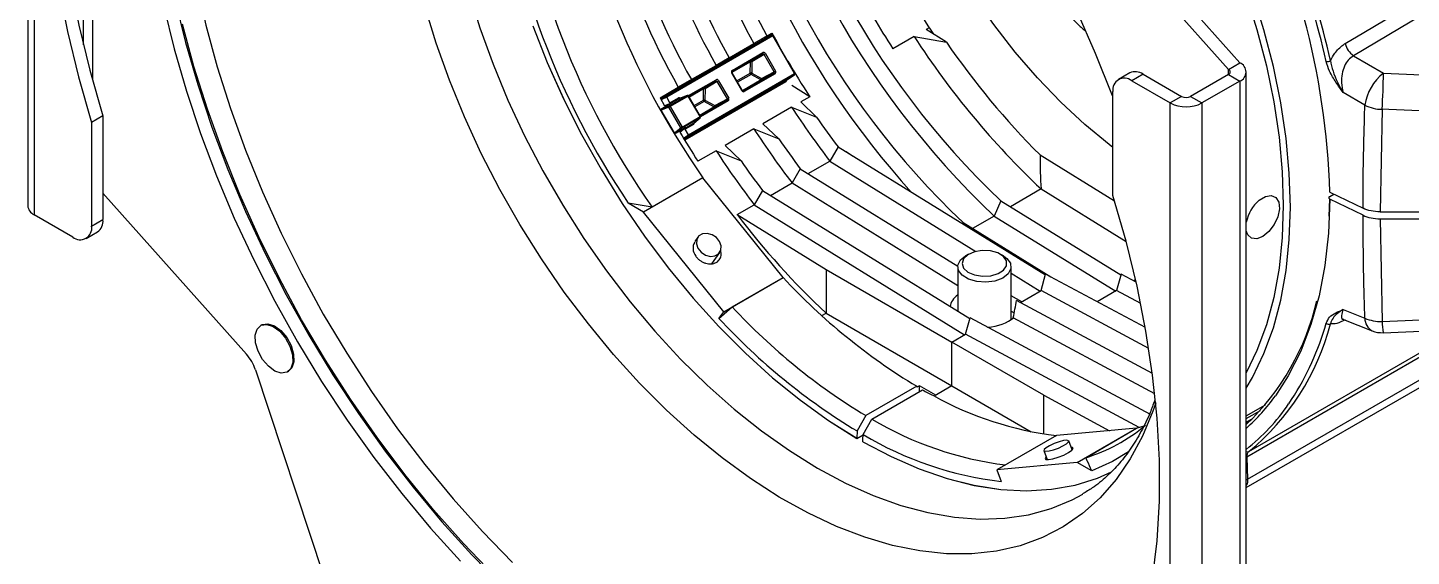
# Model space of a CAD drawing. Extents: x 17.3 to 113.1, y 4.8 to 84.5.
# Drawn here: x 72.25 to 78.73, y 60.91 to 63.38 of the extents above; entities that cross this region are included whole.
import ezdxf

# ---------------------------------------------------------------- set-up
doc = ezdxf.new("R2010")
doc.units = 0
doc.header["$MEASUREMENT"] = 0
doc.layers.add('OBJECT', color=7, linetype='CONTINUOUS')

msp = doc.modelspace()

# ---------------------------------------------------------------- linework, layer by layer
at = {"layer": 'OBJECT'}
for p, q in [((72.2542, 66.1412), (72.2542, 62.5485)), ((72.2849, 66.0984), (72.2849, 62.5056)), ((72.5571, 65.2751), (72.5571, 63.1369)), ((72.5147, 65.1603), (72.5147, 63.3007)), ((77.8746, 63.1859), (77.1537, 63.9946)), ((77.9275, 63.2164), (77.2067, 64.0252)), ((75.2439, 63.061), (75.7365, 63.3454)), ((75.7415, 63.3424), (75.2454, 63.056)), ((75.7143, 63.342), (75.653, 63.3067)), ((75.7365, 63.3454), (75.6922, 63.3233)), ((75.6955, 63.3312), (75.7379, 63.3557)), ((75.6955, 63.3312), (75.7143, 63.342)), ((75.7006, 63.3341), (75.7379, 63.3557)), ((75.7367, 63.3455), (75.7365, 63.3454)), ((75.8432, 63.1662), (75.7415, 63.3424)), ((75.845, 63.1672), (75.7433, 63.3435)), ((76.474, 63.3809), (76.4599, 63.3728)), ((76.5544, 63.3132), (76.4599, 63.3728)), ((75.6922, 63.3233), (75.2171, 63.049)), ((75.5187, 63.2291), (75.653, 63.3067)), ((76.4033, 63.3401), (76.304, 63.2827)), ((76.4033, 63.3401), (76.5544, 63.3132)), ((75.5375, 63.24), (75.4763, 63.2046)), ((75.5187, 63.2291), (75.5375, 63.24)), ((75.5506, 63.1725), (75.6381, 63.223)), ((75.6371, 63.2207), (75.5508, 63.171)), ((75.5517, 63.1812), (75.6955, 63.2642)), ((75.6955, 63.2585), (75.5517, 63.1755)), ((75.6365, 63.1684), (75.6371, 63.2207)), ((75.6381, 63.223), (75.6955, 63.2585)), ((75.6441, 63.2207), (75.6435, 63.1684)), ((75.7015, 63.2562), (75.6441, 63.2207)), ((75.7015, 63.2562), (75.6955, 63.2585)), ((75.7486, 63.1747), (75.7015, 63.2562)), ((75.7075, 63.2596), (75.7546, 63.1782)), ((77.8746, 63.1859), (77.9275, 63.2164)), ((78.4601, 63.2495), (78.6006, 63.168)), ((75.3419, 63.1271), (75.4763, 63.2046)), ((75.3471, 62.8798), (75.8432, 63.1662)), ((75.8433, 63.1605), (75.3507, 62.8761)), ((75.5966, 63.087), (75.5496, 63.1685)), ((75.5985, 63.0881), (75.5514, 63.1695)), ((75.5732, 63.1319), (75.6365, 63.1684)), ((75.64, 63.1623), (75.5767, 63.1257)), ((75.6038, 63.0854), (75.7475, 63.1684)), ((75.7525, 63.1655), (75.6087, 63.0825)), ((75.6856, 63.1366), (75.64, 63.1623)), ((75.6435, 63.1684), (75.6891, 63.1427)), ((75.7475, 63.1684), (75.6881, 63.1363)), ((75.6891, 63.1427), (75.7486, 63.1747)), ((75.7475, 63.1684), (75.7486, 63.1747)), ((75.802, 63.1331), (75.8433, 63.1605)), ((75.8022, 63.1332), (75.8435, 63.1606)), ((75.8435, 63.1606), (75.8433, 63.1605)), ((77.4125, 63.1696), (77.3595, 63.139)), ((77.475, 63.1634), (77.422, 63.1328)), ((77.475, 63.1634), (77.6553, 63.0593)), ((77.8746, 63.1614), (77.6977, 63.0593)), ((77.8746, 63.1614), (77.8746, 63.1859)), ((77.8746, 63.1614), (77.9275, 63.1308)), ((77.9583, 59.5808), (77.9583, 63.1736)), ((75.2146, 63.0536), (75.2995, 63.1026)), ((75.3607, 63.1379), (75.2995, 63.1026)), ((75.3269, 62.8588), (75.802, 63.1331)), ((75.8022, 63.1272), (75.3297, 62.8544)), ((75.3419, 63.1271), (75.3607, 63.1379)), ((75.3471, 63.0631), (75.4763, 63.1377)), ((75.4763, 63.1319), (75.3498, 63.0589)), ((75.3508, 63.0572), (75.4188, 63.0965)), ((75.4179, 63.0942), (75.3516, 63.0559)), ((75.4173, 63.0419), (75.4179, 63.0942)), ((75.4188, 63.0965), (75.4763, 63.1319)), ((75.4249, 63.0942), (75.4243, 63.0418)), ((75.4823, 63.1296), (75.4249, 63.0942)), ((75.4763, 63.1319), (75.4823, 63.1296)), ((75.5294, 63.0482), (75.4823, 63.1296)), ((75.4883, 63.1331), (75.5354, 63.0516)), ((75.5994, 63.0868), (75.6856, 63.1366)), ((75.6881, 63.1363), (75.6006, 63.0858)), ((75.9151, 63.0582), (75.8308, 63.1103)), ((77.422, 63.1328), (77.6023, 63.0287)), ((77.9275, 63.1308), (77.7507, 63.0287)), ((77.9275, 63.1308), (77.9275, 59.538)), ((75.2177, 63.0479), (75.2439, 63.061)), ((75.2454, 63.0559), (75.2202, 63.0433)), ((75.2676, 63.0278), (75.221, 63.0008)), ((75.2585, 63.0243), (75.2357, 63.0152)), ((75.2439, 63.061), (75.2454, 63.056)), ((75.2454, 63.056), (75.2454, 63.0559)), ((75.2604, 63.0299), (75.2454, 63.0559)), ((75.2574, 63.0152), (75.3415, 63.0638)), ((75.2676, 63.0278), (75.2585, 63.0243)), ((75.2653, 63.0269), (75.2585, 63.0243)), ((75.2604, 63.0299), (75.3, 63.0527)), ((75.2653, 63.0269), (75.2604, 63.0299)), ((75.3463, 63.0608), (75.2621, 63.0122)), ((75.3047, 63.0497), (75.2653, 63.0269)), ((75.3415, 63.0638), (75.3047, 63.0497)), ((75.342, 63.064), (75.3052, 63.0499)), ((75.3415, 63.0638), (75.342, 63.064)), ((75.4017, 62.9648), (75.3463, 63.0608)), ((75.4035, 62.9659), (75.3481, 63.0619)), ((75.3741, 63.0169), (75.4173, 63.0419)), ((75.4208, 63.0357), (75.3776, 63.0108)), ((75.4019, 62.9688), (75.5283, 63.0418)), ((75.5333, 63.0389), (75.4041, 62.9643)), ((75.4664, 63.0101), (75.4208, 63.0357)), ((75.4243, 63.0418), (75.4699, 63.0162)), ((75.5283, 63.0418), (75.4689, 63.0098)), ((75.4699, 63.0162), (75.5294, 63.0482)), ((75.5294, 63.0482), (75.5283, 63.0418)), ((75.9151, 63.0582), (75.8727, 63.0337)), ((75.9469, 62.9625), (75.8727, 63.0337)), ((77.3336, 62.5963), (77.3336, 63.0818)), ((77.6553, 63.0593), (77.6023, 63.0287)), ((77.6023, 59.4359), (77.6023, 63.0287)), ((77.6977, 63.0593), (77.7507, 63.0287)), ((77.7507, 63.0287), (77.7507, 59.4359)), ((78.5134, 63.018), (78.4116, 63.0772)), ((72.6066, 62.9686), (72.5536, 62.9381)), ((72.6066, 62.9686), (72.6066, 62.4832)), ((75.2561, 63.0088), (75.2199, 62.9944)), ((75.2199, 62.9944), (75.221, 63.0008)), ((75.2811, 62.8886), (75.2199, 62.9944)), ((75.221, 63.0008), (75.2574, 63.0152)), ((75.3116, 62.9128), (75.2561, 63.0088)), ((75.2621, 63.0122), (75.3175, 62.9162)), ((75.3175, 62.9162), (75.4017, 62.9648)), ((75.4019, 62.9592), (75.3178, 62.9106)), ((75.3713, 62.9344), (75.4019, 62.9592)), ((75.3718, 62.9347), (75.4024, 62.9595)), ((75.4001, 62.9718), (75.4664, 63.0101)), ((75.4689, 63.0098), (75.4009, 62.9705)), ((75.4024, 62.9595), (75.4019, 62.9592)), ((75.8302, 63.0093), (75.6959, 62.9317)), ((75.8302, 63.0093), (75.9469, 62.9625)), ((80.7305, 62.9717), (77.9605, 61.3726)), ((77.9698, 61.3979), (80.741, 62.9976)), ((78.5939, 62.9992), (78.5851, 62.5195)), ((72.5536, 62.9381), (72.5536, 62.4526)), ((75.2811, 62.8886), (75.3116, 62.9128)), ((75.2871, 62.8863), (75.2811, 62.8886)), ((75.3338, 62.9132), (75.2871, 62.8863)), ((75.3178, 62.9106), (75.2871, 62.8863)), ((75.3069, 62.8918), (75.3262, 62.9071)), ((75.3338, 62.9132), (75.3262, 62.9071)), ((75.3262, 62.9071), (75.3319, 62.9116)), ((75.3319, 62.9116), (75.3713, 62.9344)), ((75.332, 62.9059), (75.3319, 62.9116)), ((75.3715, 62.9287), (75.332, 62.9059)), ((75.347, 62.8799), (75.332, 62.9059)), ((75.6535, 62.9072), (75.5191, 62.8296)), ((75.6535, 62.9072), (75.7702, 62.8605)), ((75.7702, 62.8605), (75.6959, 62.9317)), ((77.9583, 61.2298), (80.8669, 62.9089)), ((77.9643, 61.2686), (80.8342, 62.9254)), ((75.3235, 62.8644), (75.347, 62.8799)), ((75.3507, 62.8761), (75.3262, 62.86)), ((75.347, 62.8799), (75.3471, 62.8798)), ((75.3507, 62.8761), (75.3471, 62.8798)), ((75.5934, 62.7584), (75.5191, 62.8296)), ((76.0474, 62.8235), (76.0088, 62.7568)), ((76.0474, 62.8235), (77.0178, 62.2242)), ((75.4767, 62.8051), (75.3918, 62.7562)), ((75.4767, 62.8051), (75.5934, 62.7584)), ((76.0846, 62.8006), (76.0857, 62.8012)), ((76.0857, 62.8012), (76.1157, 62.7814)), ((76.9929, 62.7859), (77.3416, 62.5705)), ((75.8707, 62.7215), (75.832, 62.6547)), ((75.8707, 62.7215), (76.6078, 62.2662)), ((75.9079, 62.6985), (76.0088, 62.7568)), ((76.0088, 62.7568), (76.6923, 62.3346)), ((75.4149, 62.679), (75.1368, 62.5184)), ((75.4149, 62.679), (75.1767, 62.5415)), ((75.7903, 62.212), (75.4149, 62.679)), ((75.7311, 62.5965), (75.832, 62.6547)), ((75.832, 62.6547), (76.6077, 62.1756)), ((72.6066, 62.6073), (73.278, 61.854)), ((75.6939, 62.6194), (75.6552, 62.5527)), ((75.6939, 62.6194), (76.6643, 62.0201)), ((76.8092, 62.5714), (76.7784, 62.4998)), ((76.8092, 62.5714), (77.3714, 62.2242)), ((76.9979, 62.6265), (76.8542, 62.5436)), ((76.9979, 62.6265), (77.3959, 62.3807)), ((78.3465, 62.4986), (78.3488, 62.5794)), ((78.3489, 62.5915), (78.3681, 62.6025)), ((78.3499, 62.6114), (78.5048, 62.5363)), ((78.5048, 62.5037), (78.3499, 62.5787)), ((72.4652, 62.4015), (72.2849, 62.5056)), ((75.1368, 62.5184), (75.0656, 62.5606)), ((75.1767, 62.5415), (75.0656, 62.5606)), ((75.5121, 62.0514), (75.1368, 62.5184)), ((75.5751, 62.5064), (75.6552, 62.5527)), ((75.5751, 62.5064), (75.9911, 62.2495)), ((75.6552, 62.5527), (76.64, 61.9445)), ((76.7784, 62.4998), (76.6775, 62.4415)), ((76.7784, 62.4998), (77.3471, 62.1485)), ((78.5851, 62.5195), (78.9573, 62.5195)), ((72.5536, 62.4526), (72.6066, 62.4832)), ((76.6324, 62.4693), (76.63, 62.4637)), ((76.6324, 62.4693), (77.0434, 62.2155)), ((78.5851, 62.4868), (78.9573, 62.4868)), ((78.5851, 62.4868), (78.5939, 62.0071)), ((72.5277, 62.3954), (72.5807, 62.4259)), ((75.3912, 62.4009), (75.3769, 62.3806)), ((75.4567, 62.2767), (75.4934, 62.3291)), ((76.6584, 62.3215), (76.6443, 62.3133)), ((76.8211, 62.3133), (76.8069, 62.3215)), ((75.9911, 62.2495), (76.5797, 61.9097)), ((75.9911, 62.2495), (75.9911, 62.0453)), ((76.6077, 62.2623), (76.6077, 62.0551)), ((76.8577, 62.0157), (76.8577, 62.2623)), ((75.5121, 62.0514), (75.7903, 62.212)), ((75.5521, 62.0745), (75.7903, 62.212)), ((75.7903, 62.212), (75.7903, 62.212)), ((76.8577, 62.2325), (76.9935, 62.1486)), ((76.9978, 62.151), (77.019, 62.2286)), ((77.4859, 61.9779), (77.019, 62.2286)), ((77.3726, 62.2286), (77.3514, 62.151)), ((77.4426, 62.191), (77.3726, 62.2286)), ((77.4401, 62.2022), (77.4312, 62.1971)), ((76.9073, 62.0988), (76.8577, 62.1274)), ((76.9009, 62.0951), (76.9978, 62.151)), ((77.5023, 61.8801), (76.9978, 62.151)), ((77.3514, 62.151), (77.2609, 62.0988)), ((77.4643, 62.0904), (77.3514, 62.151)), ((75.4898, 62.0209), (75.5521, 62.0745)), ((75.4898, 62.0209), (75.5121, 62.0514)), ((76.8577, 62.055), (76.8725, 62.0479)), ((77.5191, 61.7631), (76.882, 62.1052)), ((78.4116, 62.0624), (78.5134, 62.0222)), ((73.3501, 61.9904), (73.3448, 61.9873)), ((75.9717, 62.0341), (75.9911, 62.0453)), ((75.9911, 62.0453), (76.5797, 61.7055)), ((76.6443, 61.9469), (76.6655, 62.0245)), ((77.5098, 61.5711), (76.6655, 62.0245)), ((77.5304, 61.6681), (76.8678, 62.0239)), ((78.3254, 61.9758), (78.3322, 61.9983)), ((78.4136, 62.0162), (78.5479, 61.963)), ((76.5797, 61.9097), (76.6443, 61.9469)), ((77.4566, 61.5107), (76.6443, 61.9469)), ((77.0099, 61.6613), (76.5797, 61.9097)), ((76.5797, 61.7055), (76.5797, 61.9097)), ((73.3202, 61.7809), (73.6369, 60.8228)), ((73.4698, 61.7708), (73.4751, 61.7739)), ((76.4158, 61.7038), (76.1776, 61.5663)), ((76.2059, 61.55), (76.4423, 61.6865)), ((76.4159, 61.6988), (76.4158, 61.7038)), ((76.4284, 61.706), (76.4159, 61.6988)), ((76.4284, 61.6784), (76.4284, 61.706)), ((76.5045, 61.6621), (76.4284, 61.706)), ((76.5797, 61.7055), (76.4976, 61.6581)), ((76.5797, 61.7055), (76.9513, 61.4911)), ((77.0099, 61.6613), (77.3183, 61.4957)), ((77.0099, 61.4809), (77.0099, 61.6613)), ((77.9583, 61.5654), (78.0475, 61.6169)), ((76.1776, 61.5663), (76.1362, 61.4946)), ((76.1645, 61.4782), (76.2059, 61.55)), ((77.9583, 61.5526), (78.0247, 61.591)), ((77.9873, 61.5521), (77.9583, 61.5353)), ((77.9583, 61.5337), (77.9832, 61.5481)), ((77.9788, 61.5439), (77.9583, 61.532)), ((76.1362, 61.4946), (76.1352, 61.4602)), ((76.1352, 61.4601), (76.1644, 61.477)), ((77.0695, 61.4735), (76.7914, 61.3129)), ((77.4449, 61.5071), (77.0695, 61.4735)), ((77.1668, 61.3465), (77.4449, 61.5071)), ((77.2067, 61.3695), (77.4449, 61.5071)), ((77.4449, 61.5071), (77.4847, 61.5204)), ((76.1352, 61.4602), (76.1352, 61.4601)), ((76.1634, 61.4438), (76.1634, 61.4439)), ((77.0105, 61.4027), (77.0269, 61.3605)), ((77.1434, 61.4057), (77.1271, 61.4479)), ((77.1668, 61.3465), (76.7914, 61.3129)), ((77.235, 61.3082), (77.1668, 61.3465)), ((77.9605, 61.3726), (77.9643, 61.2686)), ((76.7914, 61.3129), (76.8108, 61.2583))]:
    msp.add_line(p, q, dxfattribs=at)
at = {"layer": 'OBJECT', "flags": 128}
for points in [[(77.3336, 63.0584), (77.3322, 63.0623), (77.2532, 63.2602), (77.1661, 63.4566), (77.0711, 63.651), (76.9686, 63.8424), (76.8591, 64.0301), (76.743, 64.2134), (76.6207, 64.3914), (76.4927, 64.5636), (76.3596, 64.7292), (76.2219, 64.8875), (76.0802, 65.0379), (75.935, 65.1797), (75.7868, 65.3125), (75.6364, 65.4357), (75.4843, 65.5488), (75.3616, 65.6318)], [(72.5536, 65.3557), (72.492, 65.2137), (72.4402, 65.0618), (72.3986, 64.9007), (72.3672, 64.7309), (72.3462, 64.5532), (72.3357, 64.3684), (72.3357, 64.177), (72.3462, 63.98), (72.3672, 63.7781), (72.3986, 63.5721), (72.4402, 63.3629), (72.492, 63.1512), (72.5536, 62.9381)], [(72.6066, 65.3863), (72.5449, 65.2443), (72.4932, 65.0924), (72.4516, 64.9312), (72.4202, 64.7615), (72.3992, 64.5838), (72.3887, 64.3989), (72.3887, 64.2076), (72.3992, 64.0106), (72.4202, 63.8087), (72.4516, 63.6027), (72.4932, 63.3935), (72.5449, 63.1818), (72.6066, 62.9686)], [(78.4215, 63.3069), (78.5088, 63.3588), (78.8583, 63.5666), (80.256, 64.398), (81.3168, 65.0291)], [(81.3552, 64.9728), (80.5037, 64.4659), (79.5943, 63.9245), (78.4601, 63.2495)], [(77.3336, 62.8206), (77.3163, 62.834), (77.2019, 62.9285), (77.09, 63.0327), (76.9813, 63.1458), (76.8768, 63.267), (76.7772, 63.3953), (76.6831, 63.53), (76.5952, 63.6701), (76.5142, 63.8144), (76.4407, 63.962), (76.3752, 64.1118), (76.3181, 64.2627), (76.2699, 64.4137), (76.2309, 64.5637), (76.2014, 64.7115), (76.1816, 64.8561), (76.1746, 64.9391)], [(72.9673, 64.3204), (72.9722, 64.143), (72.9869, 63.9607), (73.0113, 63.7742), (73.0453, 63.5844), (73.0887, 63.392), (73.1415, 63.1978), (73.2033, 63.0027), (73.274, 62.8074), (73.3531, 62.6129), (73.4404, 62.4198), (73.5356, 62.2291), (73.6381, 62.0415), (73.7476, 61.8578), (73.8637, 61.6787), (73.9858, 61.5051), (74.1134, 61.3377), (74.246, 61.1771), (74.383, 61.024), (74.5239, 60.8791)], [(74.3187, 63.5487), (74.3712, 63.3797), (74.4324, 63.2104), (74.5022, 63.0419), (74.5801, 62.8751), (74.6656, 62.7109), (74.7584, 62.5503), (74.8578, 62.3942), (74.9633, 62.2433), (75.0743, 62.0987), (75.1903, 61.961), (75.3105, 61.831), (75.4342, 61.7095), (75.5609, 61.5972), (75.6898, 61.4947), (75.8201, 61.4025), (75.9511, 61.3212), (76.0822, 61.2512), (76.2125, 61.1929), (76.3414, 61.1467), (76.468, 61.1128), (76.5918, 61.0913), (76.712, 61.0825), (76.8279, 61.0863), (76.939, 61.1028), (77.0445, 61.1318), (77.1439, 61.1732), (77.1929, 61.1995)], [(77.9551, 63.5438), (78.0083, 63.3723), (78.0523, 63.2019), (78.0867, 63.0336), (78.1114, 62.8684), (78.1263, 62.7071), (78.1313, 62.5507), (78.1263, 62.4001), (78.1114, 62.256), (78.0867, 62.1193), (78.0523, 61.9908), (78.0083, 61.8711), (77.9583, 61.7668)], [(77.9583, 61.6942), (77.9877, 61.745), (78.0411, 61.8563), (78.0852, 61.9772), (78.1198, 62.1069), (78.1446, 62.2449), (78.1596, 62.3902), (78.1646, 62.5421), (78.1596, 62.6998), (78.1446, 62.8624), (78.1198, 63.029), (78.0852, 63.1987), (78.0411, 63.3705), (77.9877, 63.5434)], [(72.8921, 63.4779), (72.9401, 63.2816), (72.9972, 63.0839), (73.0632, 62.8855), (73.138, 62.6873), (73.221, 62.49), (73.3122, 62.2945), (73.411, 62.1016), (73.517, 61.9119), (73.6299, 61.7263), (73.7492, 61.5456), (73.8744, 61.3704), (74.0049, 61.2014), (74.1404, 61.0394), (74.2802, 60.885)], [(72.9451, 63.5085), (72.993, 63.3122), (73.0502, 63.1145), (73.1162, 62.9161), (73.1909, 62.7179), (73.274, 62.5206), (73.3651, 62.3251), (73.4639, 62.1321), (73.57, 61.9425), (73.6829, 61.7569), (73.8021, 61.5761), (73.9273, 61.4009), (74.0579, 61.232), (74.1934, 61.07), (74.3332, 60.9156), (74.4767, 60.7693)], [(77.5348, 61.6255), (77.5215, 61.5872), (77.4731, 61.4707), (77.4155, 61.364), (77.3491, 61.2677), (77.2743, 61.1822), (77.1915, 61.1081), (77.1011, 61.0458), (77.0037, 60.9956), (76.8997, 60.9578), (76.7897, 60.9326), (76.6743, 60.92), (76.5543, 60.9203), (76.4301, 60.9334), (76.3025, 60.9592), (76.1722, 60.9975), (76.0399, 61.0483), (75.9063, 61.1111), (75.7721, 61.1857), (75.6382, 61.2716), (75.5051, 61.3684), (75.3737, 61.4755), (75.2447, 61.5924), (75.1187, 61.7184), (74.9965, 61.8528), (74.8787, 61.995), (74.766, 62.144), (74.6589, 62.2992), (74.5581, 62.4596), (74.4641, 62.6244), (74.3775, 62.7927), (74.2986, 62.9636), (74.228, 63.1361), (74.166, 63.3093), (74.1129, 63.4822)], [(74.4371, 60.8181), (74.2936, 60.968), (74.1541, 61.1261), (74.0192, 61.2917), (73.8895, 61.4641), (73.7655, 61.6426), (73.6476, 61.8265), (73.5364, 62.0151), (73.4323, 62.2075), (73.3358, 62.403), (73.2472, 62.6007), (73.167, 62.7999), (73.0954, 62.9997), (73.0327, 63.1993), (72.9793, 63.3979)], [(74.619, 63.389), (74.6864, 63.2183), (74.7624, 63.0489), (74.8463, 62.882), (74.9379, 62.7184), (75.0365, 62.5592), (75.1415, 62.4052), (75.2524, 62.2573), (75.3685, 62.1164), (75.4891, 61.9833), (75.6136, 61.8588), (75.7412, 61.7436), (75.8712, 61.6383), (76.0027, 61.5437), (76.1352, 61.4601)], [(74.6191, 63.389), (74.6865, 63.2183), (74.7624, 63.049), (74.8464, 62.882), (74.9379, 62.7185), (75.0365, 62.5592), (75.1415, 62.4052), (75.2524, 62.2573), (75.3685, 62.1164), (75.4892, 61.9833), (75.6136, 61.8588), (75.7412, 61.7436), (75.8712, 61.6384), (76.0027, 61.5437), (76.1352, 61.4602)], [(75.7365, 63.3454), (75.7371, 63.3455), (75.7377, 63.3455), (75.7383, 63.3454), (75.739, 63.345), (75.7397, 63.3446), (75.7403, 63.3439), (75.7409, 63.3432), (75.7415, 63.3424)], [(75.7379, 63.3557), (75.7587, 63.3177), (75.7766, 63.2858)], [(75.7433, 63.3435), (75.7432, 63.3434), (75.743, 63.3433), (75.7426, 63.3431), (75.7421, 63.3428), (75.7415, 63.3424)], [(75.6872, 63.3264), (75.6877, 63.3256), (75.6883, 63.3248), (75.689, 63.3242), (75.6897, 63.3237), (75.6904, 63.3233), (75.691, 63.3231), (75.6917, 63.3231), (75.6922, 63.3233)], [(75.6955, 63.2585), (75.6959, 63.2588), (75.6962, 63.2594), (75.6964, 63.26), (75.6965, 63.2608), (75.6964, 63.2616), (75.6962, 63.2625), (75.6959, 63.2634), (75.6955, 63.2642)], [(75.7015, 63.2562), (75.7021, 63.2565), (75.7028, 63.2569), (75.7035, 63.2573), (75.7043, 63.2578), (75.7052, 63.2583), (75.706, 63.2588), (75.7068, 63.2592), (75.7075, 63.2596)], [(75.5496, 63.1685), (75.5503, 63.1689), (75.5508, 63.1692), (75.5511, 63.1694), (75.5514, 63.1695), (75.5514, 63.1695)], [(75.5517, 63.1755), (75.5522, 63.1759), (75.5525, 63.1764), (75.5527, 63.177), (75.5527, 63.1778), (75.5527, 63.1786), (75.5524, 63.1795), (75.5521, 63.1804), (75.5517, 63.1812)], [(75.7525, 63.1655), (75.752, 63.1663), (75.7513, 63.167), (75.7507, 63.1676), (75.75, 63.1681), (75.7493, 63.1684), (75.7487, 63.1686), (75.7481, 63.1685), (75.7475, 63.1684)], [(75.7486, 63.1747), (75.7491, 63.1751), (75.7498, 63.1754), (75.7505, 63.1759), (75.7514, 63.1763), (75.7522, 63.1768), (75.753, 63.1773), (75.7538, 63.1778), (75.7546, 63.1782)], [(75.845, 63.1672), (75.845, 63.1672), (75.8447, 63.1671), (75.8444, 63.1668), (75.8438, 63.1665), (75.8432, 63.1662)], [(75.8433, 63.1605), (75.8437, 63.1608), (75.844, 63.1614), (75.8442, 63.162), (75.8442, 63.1628), (75.8442, 63.1636), (75.844, 63.1644), (75.8436, 63.1653), (75.8432, 63.1662)], [(78.6006, 63.168), (78.8502, 63.157), (78.8825, 63.1556)], [(75.4763, 63.1319), (75.4767, 63.1323), (75.477, 63.1328), (75.4772, 63.1335), (75.4773, 63.1342), (75.4772, 63.1351), (75.477, 63.1359), (75.4767, 63.1368), (75.4763, 63.1377)], [(75.4823, 63.1296), (75.4829, 63.13), (75.4836, 63.1304), (75.4843, 63.1308), (75.4851, 63.1313), (75.486, 63.1317), (75.4868, 63.1322), (75.4876, 63.1327), (75.4883, 63.1331)], [(75.5966, 63.087), (75.5973, 63.0874), (75.5978, 63.0877), (75.5982, 63.0879), (75.5984, 63.088), (75.5985, 63.0881)], [(75.6087, 63.0825), (75.6082, 63.0833), (75.6076, 63.084), (75.6069, 63.0846), (75.6062, 63.0851), (75.6056, 63.0854), (75.6049, 63.0856), (75.6043, 63.0855), (75.6038, 63.0854)], [(75.8022, 63.1272), (75.8018, 63.128), (75.8014, 63.1289), (75.8012, 63.1298), (75.8011, 63.1307), (75.8011, 63.1315), (75.8013, 63.1321), (75.8016, 63.1327), (75.802, 63.1331)], [(75.2146, 63.0536), (75.2354, 63.0156), (75.2357, 63.0152)], [(75.3481, 63.0619), (75.3481, 63.0618), (75.3478, 63.0617), (75.3474, 63.0615), (75.3469, 63.0612), (75.3463, 63.0608)], [(75.5283, 63.0418), (75.5289, 63.042), (75.5295, 63.042), (75.5301, 63.0419), (75.5308, 63.0415), (75.5315, 63.0411), (75.5321, 63.0404), (75.5328, 63.0397), (75.5333, 63.0389)], [(75.5294, 63.0482), (75.5299, 63.0485), (75.5306, 63.0489), (75.5313, 63.0493), (75.5322, 63.0498), (75.533, 63.0503), (75.5338, 63.0508), (75.5346, 63.0512), (75.5354, 63.0516)], [(75.2621, 63.0122), (75.2614, 63.0118), (75.2606, 63.0113), (75.2598, 63.0109), (75.2589, 63.0104), (75.2581, 63.0099), (75.2574, 63.0095), (75.2567, 63.0091), (75.2561, 63.0088)], [(78.8758, 62.9868), (78.6261, 62.9978), (78.5939, 62.9992)], [(75.3175, 62.9162), (75.3168, 62.9158), (75.316, 62.9154), (75.3152, 62.9149), (75.3144, 62.9144), (75.3135, 62.9139), (75.3128, 62.9135), (75.3121, 62.9131), (75.3116, 62.9128)], [(77.3336, 60.1786), (77.3953, 60.3206), (77.447, 60.4725), (77.4886, 60.6337), (77.52, 60.8034), (77.541, 60.9811), (77.5515, 61.166), (77.5515, 61.3573), (77.541, 61.5543), (77.52, 61.7563), (77.4886, 61.9622), (77.447, 62.1715), (77.3953, 62.3831), (77.3336, 62.5963)], [(78.0191, 62.5744), (78.0479, 62.5916), (78.075, 62.5957), (78.0966, 62.5861), (78.1099, 62.5642), (78.113, 62.5329), (78.1056, 62.4964), (78.0886, 62.4597), (78.0643, 62.4277), (78.036, 62.4047), (78.0076, 62.3939), (77.9828, 62.3967), (77.9651, 62.4127), (77.9583, 62.4301)], [(78.3499, 62.5787), (78.3435, 62.4204), (78.3264, 62.2693), (78.2989, 62.1262), (78.261, 61.9919), (78.2129, 61.8673), (78.155, 61.753), (78.0945, 61.6593)], [(75.4712, 62.3133), (75.4885, 62.3233), (75.4987, 62.3396), (75.5003, 62.3598), (75.4931, 62.3807), (75.4782, 62.3993), (75.4578, 62.4127), (75.435, 62.4188), (75.4134, 62.4167), (75.3962, 62.4067), (75.3859, 62.3904), (75.3843, 62.3702), (75.3915, 62.3493), (75.4064, 62.3307), (75.4268, 62.3173), (75.4496, 62.3112), (75.4712, 62.3133)], [(76.8211, 62.3133), (76.8372, 62.3018), (76.8543, 62.2788), (76.8568, 62.2538), (76.8443, 62.2298), (76.8183, 62.2097), (76.782, 62.196), (76.7397, 62.1902), (76.6966, 62.1932), (76.6579, 62.2045), (76.6281, 62.2227), (76.611, 62.2457), (76.6085, 62.2708), (76.621, 62.2948), (76.6443, 62.3133)], [(76.7955, 62.3272), (76.7609, 62.337), (76.7224, 62.3389), (76.6854, 62.3327), (76.6547, 62.3192), (76.6345, 62.3002), (76.6277, 62.2783), (76.635, 62.2564), (76.6554, 62.2375), (76.6864, 62.2242), (76.7235, 62.2182), (76.7619, 62.2204), (76.7964, 62.2304), (76.8222, 62.247), (76.836, 62.2678), (76.8358, 62.2901), (76.8216, 62.3108), (76.7955, 62.3272)], [(73.3736, 61.9929), (73.4035, 61.9832), (73.434, 61.961), (73.4612, 61.9289), (73.4819, 61.8907), (73.4936, 61.8512), (73.4949, 61.815), (73.4857, 61.7866), (73.467, 61.7693), (73.4411, 61.7652), (73.4111, 61.7749), (73.3807, 61.7971), (73.3534, 61.8292), (73.3327, 61.8673), (73.321, 61.9069), (73.3197, 61.943), (73.3289, 61.9715), (73.3477, 61.9888), (73.3736, 61.9929)], [(73.3501, 61.9904), (73.353, 61.9919), (73.3789, 61.9959)], [(73.3789, 61.9959), (73.4089, 61.9863), (73.4393, 61.964), (73.4665, 61.9319), (73.4872, 61.8938), (73.499, 61.8543), (73.5003, 61.8181), (73.491, 61.7897), (73.4751, 61.7739)], [(78.5939, 62.0071), (78.8436, 62.018), (78.8758, 62.0194)], [(78.5994, 61.9544), (78.7051, 61.959), (78.8813, 61.9667)], [(76.1634, 61.4439), (76.1637, 61.4543), (76.1645, 61.4782)], [(76.1634, 61.4439), (76.2959, 61.3745), (76.4274, 61.3173), (76.5574, 61.2725), (76.685, 61.2404), (76.8094, 61.2212), (76.9301, 61.215), (77.0462, 61.2218), (77.1571, 61.2417), (77.2621, 61.2744), (77.3278, 61.3029)], [(76.1634, 61.4438), (76.2959, 61.3744), (76.4274, 61.3172), (76.5574, 61.2724), (76.685, 61.2403), (76.8095, 61.2211), (76.9301, 61.2149), (77.0462, 61.2217), (77.1571, 61.2416), (77.2621, 61.2743), (77.3277, 61.3028)], [(77.1164, 61.4346), (77.1258, 61.4431), (77.1265, 61.4488), (77.1184, 61.451), (77.1027, 61.4493), (77.0819, 61.4438), (77.0591, 61.4356), (77.0378, 61.4258), (77.0212, 61.4159), (77.0118, 61.4075), (77.0112, 61.4017), (77.0193, 61.3995), (77.0349, 61.4013), (77.0557, 61.4067), (77.0785, 61.4149), (77.0998, 61.4247), (77.1164, 61.4346)], [(77.0328, 61.3607), (77.0531, 61.3644), (77.078, 61.3719), (77.1035, 61.3821), (77.1258, 61.3934), (77.1416, 61.4041), (77.1485, 61.4126), (77.1453, 61.4176), (77.1385, 61.4185)], [(77.0219, 61.3733), (77.0169, 61.3664), (77.0201, 61.3614), (77.0328, 61.3607)], [(77.4074, 61.3965), (77.3318, 61.3513), (77.235, 61.3082)], [(77.9605, 61.3726), (77.9583, 61.3714), (77.9583, 61.3714)]]:
    msp.add_lwpolyline(points, dxfattribs=at)
at = {"layer": 'OBJECT'}
for centre, radius, start, end in [((79.5031, 65.3901), 3.9721, 188.97757, 226.68924), ((79.4566, 65.3637), 3.8479, 189.22611, 226.52614), ((79.3423, 65.2956), 3.9891, 189.04982, 222.30217), ((79.2799, 65.2617), 3.8479, 189.22611, 226.52614), ((78.4502, 64.8659), 3.6106, 185.08358, 209.23421), ((78.4142, 64.8422), 3.4969, 185.23543, 209.16671), ((78.7617, 65.0214), 3.7543, 188.82556, 208.94155), ((78.7252, 64.9975), 3.6401, 189.09837, 208.86966), ((78.444, 64.8026), 3.6993, 187.37799, 215.0331), ((79.0374, 65.1647), 3.8608, 191.76905, 208.76646), ((79.0001, 65.1406), 3.7458, 192.13793, 208.69435), ((74.19, 62.2864), 4.2468, 12.73962, 27.64637), ((74.1888, 62.2855), 4.2684, 12.73963, 27.64637), ((78.1884, 64.6624), 3.7643, 187.23402, 213.94267), ((78.2058, 64.6651), 3.6993, 187.37799, 215.0331), ((74.6991, 62.4888), 3.6528, 1.92232, 27.96007), ((79.9961, 65.6813), 4.2068, 208.43343, 213.65381), ((79.852, 65.5981), 4.2366, 208.44477, 213.1282), ((75.739, 63.341), 0.005, 30, 116.45708), ((79.653, 65.4432), 3.8708, 212.91079, 226.69242), ((79.6525, 65.4432), 3.7597, 214.50893, 224.97521), ((78.5187, 63.3307), 0.1001, 193.76545, 234.14689), ((75.6396, 63.221), 0.00255, 127.2925, 185.36434), ((75.6405, 63.2138), 0.00778, 62.94754, 116.63543), ((75.6399, 63.2187), 0.00465, 25.28535, 113.16744), ((79.4566, 65.3696), 4.229, 210.47329, 213.13029), ((77.9113, 63.1736), 0.0458, 290.78363, 69.21692), ((78.3362, 63.2557), 0.033, 263.11824, 298.8018), ((75.64, 63.1615), 0.00778, 62.95407, 116.6289), ((75.6442, 63.1688), 0.00768, 182.60445, 237.39555), ((75.6358, 63.1688), 0.00778, 303.36509, 357.05473), ((75.8407, 63.1647), 0.005, 303.55404, 30), ((77.4384, 63.1123), 0.0629, 54.38217, 114.30718), ((77.8699, 63.1736), 0.0131, 290.78519, 69.21675), ((78.741, 62.986), 0.2298, 127.6432, 171.9864), ((75.3035, 63.2142), 3.2974, 356.26068, 359.19646), ((75.4204, 63.0944), 0.00255, 127.2925, 185.36434), ((75.4213, 63.0872), 0.00778, 62.9501, 116.63287), ((75.4207, 63.0922), 0.00465, 25.28896, 113.16383), ((75.6814, 63.1431), 0.00778, 303.36184, 357.05603), ((75.6871, 63.1387), 0.00254, 234.61075, 292.75083), ((75.6853, 63.1401), 0.00465, 306.82161, 34.71767), ((77.3875, 63.0905), 0.0546, 50.7965, 189.21402), ((75.3043, 63.0544), 0.00469, 200.96078, 274.80831), ((75.3419, 63.0591), 0.00469, 20.96753, 94.80156), ((75.3438, 63.0594), 0.005, 30, 110.94901), ((75.4208, 63.0349), 0.00778, 62.95663, 116.62634), ((75.425, 63.0422), 0.00768, 182.60445, 237.39555), ((75.4166, 63.0422), 0.00778, 303.36765, 357.05217), ((77.6765, 63.1719), 0.1612, 242.60993, 297.39026), ((77.6765, 63.1002), 0.0461, 242.61112, 297.38952), ((78.5959, 63.189), 0.1898, 244.23472, 269.39999), ((75.2603, 63.0113), 0.00487, 126.91657, 211.69472), ((75.2577, 63.0105), 0.00469, 20.96753, 94.80156), ((75.9406, 62.0332), 1.0762, 119.93359, 120.0461), ((75.3981, 62.9619), 0.00469, 325.21129, 39.02836), ((75.3992, 62.9634), 0.005, 309.06229, 30), ((75.4621, 63.0166), 0.00778, 303.3644, 357.05347), ((75.4679, 63.0121), 0.00254, 234.61075, 292.75083), ((75.4661, 63.0135), 0.00465, 306.82522, 34.71406), ((79.2936, 65.2687), 4.1352, 213.11927, 217.40478), ((79.2202, 65.2236), 3.9783, 214.63651, 217.1068), ((78.9311, 65.0661), 4.2264, 210.96124, 213.13071), ((75.3158, 62.9151), 0.00487, 208.31096, 293.06872), ((75.3139, 62.9133), 0.00469, 325.21129, 39.02836), ((75.3752, 62.9317), 0.00469, 145.20808, 219.02951), ((79.1169, 65.1666), 4.1352, 213.11927, 217.40478), ((79.0434, 65.1216), 3.9783, 214.63651, 217.1068), ((78.9401, 65.0646), 4.1352, 213.11927, 217.40478), ((78.8666, 65.0195), 3.9783, 214.63651, 217.1068), ((78.1339, 62.4373), 0.1788, 129.95508, 169.21408), ((72.3067, 62.5537), 0.0528, 185.69648, 245.62358), ((78.5429, 64.766), 3.7301, 217.28493, 226.83537), ((72.4997, 62.4438), 0.0546, 230.79657, 9.21418), ((72.5481, 62.4752), 0.0591, 303.52974, 7.78219), ((77.9077, 64.1791), 2.8901, 222.89258, 238.92167), ((77.6695, 64.0416), 2.8901, 222.89258, 238.92167), ((77.1597, 62.3645), 1.1588, 313.56297, 346.96498), ((77.6675, 64.0353), 2.9665, 222.76947, 238.92174), ((77.2403, 62.2854), 1.1489, 309.42092, 345.40283), ((78.344, 62.0128), 0.0187, 230.91064, 295.40529), ((78.5868, 62.1915), 0.1846, 246.55211, 272.19887), ((78.5789, 62.0207), 0.0655, 178.74872, 241.77775), ((78.8508, 62.0072), 0.2569, 180.01742, 191.86113), ((77.0872, 62.3478), 1.293, 325.80387, 343.27684), ((78.5939, 62.0792), 0.125, 248.41087, 272.51425), ((73.1196, 61.7138), 0.2116, 18.48448, 41.51552), ((77.2549, 63.0268), 1.5643, 240.87775, 263.19612), ((77.3034, 62.2281), 0.9744, 312.23022, 324.28517), ((77.3431, 62.1803), 0.9871, 308.55235, 325.50052), ((77.0267, 62.928), 1.604, 239.22177, 263.0062), ((77.0043, 62.8865), 1.6397, 239.18842, 263.22266), ((76.975, 62.1281), 0.7932, 286.99103, 310.14482), ((77.9641, 61.4089), 0.0124, 241.82823, 297.45544), ((77.9543, 61.2846), 0.0189, 282.1177, 301.80316)]:
    msp.add_arc(centre, radius, start, end, dxfattribs=at)
for centre, major_axis, ratio, start_param, end_param in [((75.7005, 63.2556), (-0.005, 0.00866), 0.816474, 4.713188, 6.283679), ((75.5567, 63.1726), (-0.00501, 0.00866), 0.816474, 6.282461, 7.852953), ((75.7475, 63.1741), (-0.00501, 0.00866), 0.816474, 3.140869, 4.71136), ((75.4813, 63.129), (-0.005, 0.00866), 0.816474, 4.713188, 6.283679), ((75.6037, 63.0911), (-0.005, 0.00866), 0.816474, 1.571595, 3.142087), ((75.305, 63.044), (-0.00496, 0.00873), 0.813845, 5.16632, 6.289039), ((75.5283, 63.0476), (-0.00501, 0.00866), 0.816474, 3.140869, 4.71136), ((75.3665, 62.9374), (-0.00508, 0.00866), 0.813844, 3.135513, 4.258465), ((78.1055, 63.7022), (0.7742, 1.719), 0.464932, 2.326126, 2.436409), ((75.4343, 62.3369), (0.0577, -0.0405), 0.788642, 3.141774, 4.288949), ((76.7327, 62.0689), (0.16, -0.005), 0.597073, 2.486174, 3.113225), ((76.7327, 61.9927), (0.1046, 0.417), 0.290382, 4.859803, 5.057616), ((76.7327, 62.0689), (0.16, 0.0047), 0.556797, 4.789524, 5.702047), ((76.4277, 63.6213), (-1.2437, 2.0065), 0.597167, 2.346035, 2.375705)]:
    msp.add_ellipse(centre, major_axis=major_axis, ratio=ratio, start_param=start_param, end_param=end_param, dxfattribs=at)
for points, knots in [([(76.5956, 64.4196), (76.6002, 64.3983), (76.6131, 64.3387), (76.6436, 64.2394), (76.686, 64.1232), (76.7364, 64.008), (76.7938, 63.895), (76.8578, 63.7852), (76.9278, 63.6797), (77.0031, 63.5793), (77.0832, 63.4856), (77.1505, 63.4142), (77.1919, 63.3774), (77.2041, 63.3665)], [0, 0, 0, 0, 0.055882, 0.15622, 0.256474, 0.356664, 0.456814, 0.556949, 0.657094, 0.75727, 0.857503, 0.957821, 1, 1, 1, 1]), ([(75.696, 63.3252), (75.6955, 63.3256), (75.6942, 63.3267), (75.6916, 63.3274), (75.6893, 63.3274), (75.6882, 63.3269), (75.6879, 63.3267)], [0, 0, 0, 0, 0.198303, 0.534473, 0.870151, 1, 1, 1, 1]), ([(78.3521, 63.2268), (78.3586, 63.2387), (78.3746, 63.2677), (78.4001, 63.2933), (78.4178, 63.3045), (78.4215, 63.3069)], [0, 0, 0, 0, 0.355608, 0.866058, 1, 1, 1, 1]), ([(78.4116, 63.0772), (78.4115, 63.0774), (78.4, 63.0934), (78.3773, 63.1254), (78.3473, 63.1741), (78.337, 63.2075), (78.3322, 63.2229)], [0, 0, 0, 0, 0.00268, 0.34979, 0.701238, 1, 1, 1, 1]), ([(78.3521, 63.2268), (78.3556, 63.2102), (78.3667, 63.1585), (78.3929, 63.1093), (78.4115, 63.0774), (78.4116, 63.0772)], [0, 0, 0, 0, 0.319161, 0.99706, 1, 1, 1, 1]), ([(78.4601, 63.2495), (78.4515, 63.2435), (78.4344, 63.2315), (78.4162, 63.2009), (78.4054, 63.1641), (78.4022, 63.1208), (78.4083, 63.0925), (78.4116, 63.0772)], [0, 0, 0, 0, 0.182195, 0.364245, 0.551043, 0.759195, 1, 1, 1, 1]), ([(75.5514, 63.1695), (75.5512, 63.1701), (75.5507, 63.1711), (75.5505, 63.1727), (75.5506, 63.1741), (75.5511, 63.175), (75.5515, 63.1753), (75.5517, 63.1755)], [0, 0, 0, 0, 0.181712, 0.368903, 0.557748, 0.759258, 1, 1, 1, 1]), ([(75.6037, 63.0853), (75.6035, 63.0852), (75.603, 63.085), (75.6018, 63.0852), (75.6005, 63.0858), (75.5993, 63.0868), (75.5987, 63.0877), (75.5985, 63.0881)], [0, 0, 0, 0, 0.2540673, 0.4742614, 0.6609866, 0.8572591, 1, 1, 1, 1]), ([(75.8022, 63.1272), (75.803, 63.1277), (75.8045, 63.1288), (75.8056, 63.1315), (75.806, 63.1338), (75.8057, 63.1352), (75.8056, 63.1354)], [0, 0, 0, 0, 0.30713, 0.614218, 0.921627, 1, 1, 1, 1]), ([(78.5048, 62.5363), (78.5051, 62.6044), (78.5059, 62.7649), (78.5106, 62.9255), (78.5134, 63.018)], [0, 0, 0, 0, 0.423826, 1, 1, 1, 1]), ([(78.3489, 62.5915), (78.3478, 62.5907), (78.3457, 62.5892), (78.3443, 62.5863), (78.3446, 62.5834), (78.3465, 62.5807), (78.3488, 62.5793), (78.3499, 62.5787)], [0, 0, 0, 0, 0.203452, 0.406886, 0.610317, 0.813754, 1, 1, 1, 1]), ([(78.5851, 62.5195), (78.5704, 62.5202), (78.5411, 62.5218), (78.5169, 62.5315), (78.5048, 62.5363)], [0, 0, 0, 0, 0.5, 1, 1, 1, 1]), ([(78.5048, 62.5037), (78.5169, 62.4988), (78.5411, 62.4891), (78.5704, 62.4876), (78.5851, 62.4868)], [0, 0, 0, 0, 0.5, 1, 1, 1, 1]), ([(78.5134, 62.0222), (78.5122, 62.0573), (78.507, 62.2178), (78.5058, 62.3783), (78.5048, 62.5037)], [0, 0, 0, 0, 0.219221, 1, 1, 1, 1]), ([(75.3815, 62.3121), (75.3844, 62.3084), (75.3902, 62.301), (75.4014, 62.2917), (75.4138, 62.2842), (75.4272, 62.2789), (75.4408, 62.2761), (75.4541, 62.2758), (75.4667, 62.2781), (75.4778, 62.2829), (75.4871, 62.2899), (75.4942, 62.299), (75.4988, 62.3096), (75.5006, 62.3213), (75.5002, 62.3312), (75.4984, 62.337), (75.4979, 62.3386)], [0, 0, 0, 0, 0.074689, 0.149377, 0.224066, 0.298755, 0.373444, 0.448131, 0.52282, 0.597508, 0.672196, 0.746886, 0.821575, 0.896261, 0.970951, 1, 1, 1, 1]), ([(78.3322, 61.9983), (78.337, 62.0084), (78.3472, 62.0303), (78.3771, 62.0486), (78.3998, 62.0578), (78.4115, 62.0623), (78.4116, 62.0624)], [0, 0, 0, 0, 0.298757, 0.643489, 0.997319, 1, 1, 1, 1]), ([(78.4116, 62.0624), (78.4115, 62.0623), (78.3929, 62.0493), (78.3667, 62.0348), (78.3556, 62.0053), (78.3521, 61.9959)], [0, 0, 0, 0, 0.00294, 0.680839, 1, 1, 1, 1]), ([(78.4116, 62.0624), (78.4084, 62.0528), (78.4021, 62.0336), (78.404, 62.0188), (78.4124, 62.0179), (78.4142, 62.0177)], [0, 0, 0, 0, 0.44218, 0.885484, 1, 1, 1, 1]), ([(78.4215, 62.0143), (78.4077, 62.0074), (78.3804, 61.9937), (78.3615, 61.9952), (78.3521, 61.9959)], [0, 0, 0, 0, 0.505217, 1, 1, 1, 1]), ([(78.4062, 62.018), (78.4068, 62.0183), (78.4077, 62.0187), (78.4121, 62.0163), (78.4135, 62.0156)], [0, 0, 0, 0, 0.692734, 1, 1, 1, 1]), ([(77.5293, 61.6376), (77.5224, 61.6184), (77.5038, 61.5662), (77.4666, 61.4912), (77.4186, 61.4116), (77.3646, 61.3411), (77.3042, 61.2794), (77.2469, 61.232), (77.2072, 61.2093), (77.1918, 61.2005)], [0, 0, 0, 0, 0.089774, 0.244025, 0.400314, 0.559721, 0.723517, 0.892853, 1, 1, 1, 1]), ([(77.235, 61.3082), (77.228, 61.3238), (77.2188, 61.3443), (77.2091, 61.3647), (77.2067, 61.3695)], [0, 0, 0, 0, 0.760964, 1, 1, 1, 1]), ([(77.9698, 61.3979), (77.967, 61.3949), (77.9612, 61.3888), (77.9607, 61.3781), (77.9605, 61.3726)], [0, 0, 0, 0, 0.486981, 1, 1, 1, 1]), ([(77.9643, 61.2686), (77.9643, 61.2588), (77.9642, 61.2473), (77.9591, 61.2403), (77.9583, 61.2393)], [0, 0, 0, 0, 0.844825, 1, 1, 1, 1])]:
    msp.add_open_spline(points, degree=3, knots=knots, dxfattribs=at)

doc.saveas('drawing.dxf')
